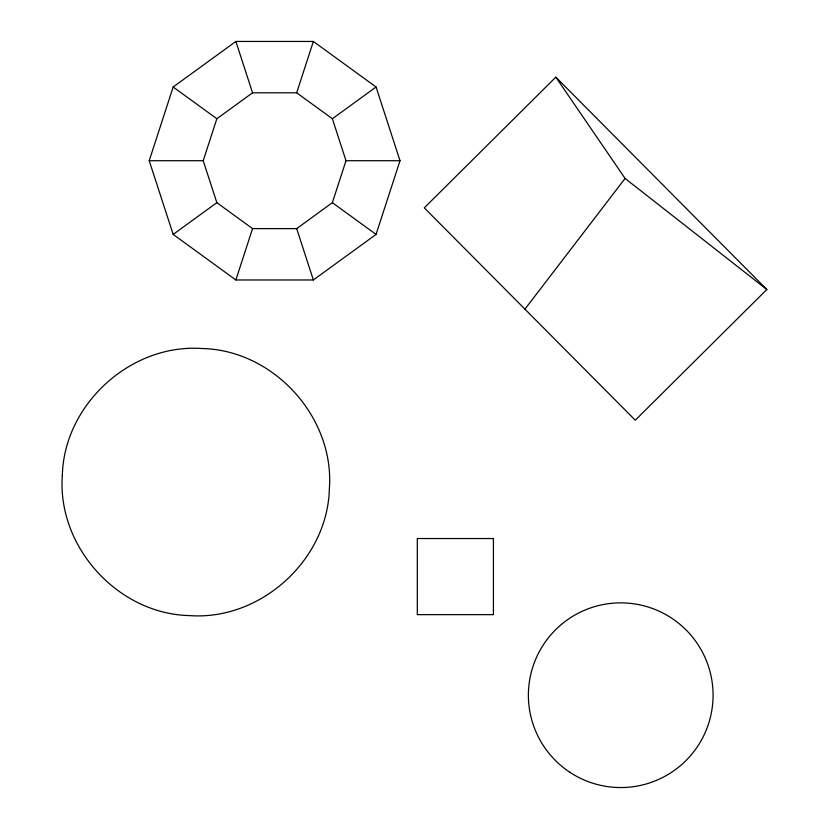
<?xml version="1.0" encoding="UTF-8"?>
<svg xmlns="http://www.w3.org/2000/svg" width="829" height="829" viewBox="0 0 829 829"><rect width="100%" height="100%" fill="white"/><g stroke="black" fill="none" stroke-linecap="round" stroke-linejoin="round"><path stroke-width="1.24" d="M149.22 160.712L173.168 87.004L235.871 41.45L313.362 41.45L376.065 87.004L400.013 160.712L376.065 234.41L313.362 279.964L235.871 279.964L173.168 234.41L149.22 160.712L203.219 160.712L216.856 118.744L252.555 92.807L296.678 92.807L332.377 118.744L346.004 160.712L332.377 202.67L296.678 228.607L252.555 228.607L216.856 202.67L203.219 160.712M235.871 279.964L252.555 228.607M296.678 92.807L313.362 41.45M524.933 309.155L625.087 178.442L555.824 77.149L424.282 207.851L635.283 420.21L766.835 289.497L555.824 77.149M173.168 234.41L216.856 202.67M332.377 118.744L376.065 87.004M346.004 160.712L400.013 160.712M173.168 87.004L216.856 118.744M332.377 202.67L376.065 234.41M625.087 178.442L766.835 289.497M235.871 41.45L252.555 92.807M296.678 228.607L313.362 279.964M62.33 475.504C57.035 546.767 117.853 613.874 189.292 615.584C260.555 620.89 327.662 560.062 329.372 488.623C334.667 417.36 273.85 350.252 202.411 348.543C131.148 343.247 64.04 404.065 62.33 475.504M493.421 538.529L417.308 538.529L417.308 614.641L493.421 614.641L493.421 538.529M569.844 772.265A92.34 92.34 0 0 0 712.909 700.754A92.34 92.34 0 0 0 579.44 612.61A92.34 92.34 0 0 0 569.844 772.265"/></g></svg>
